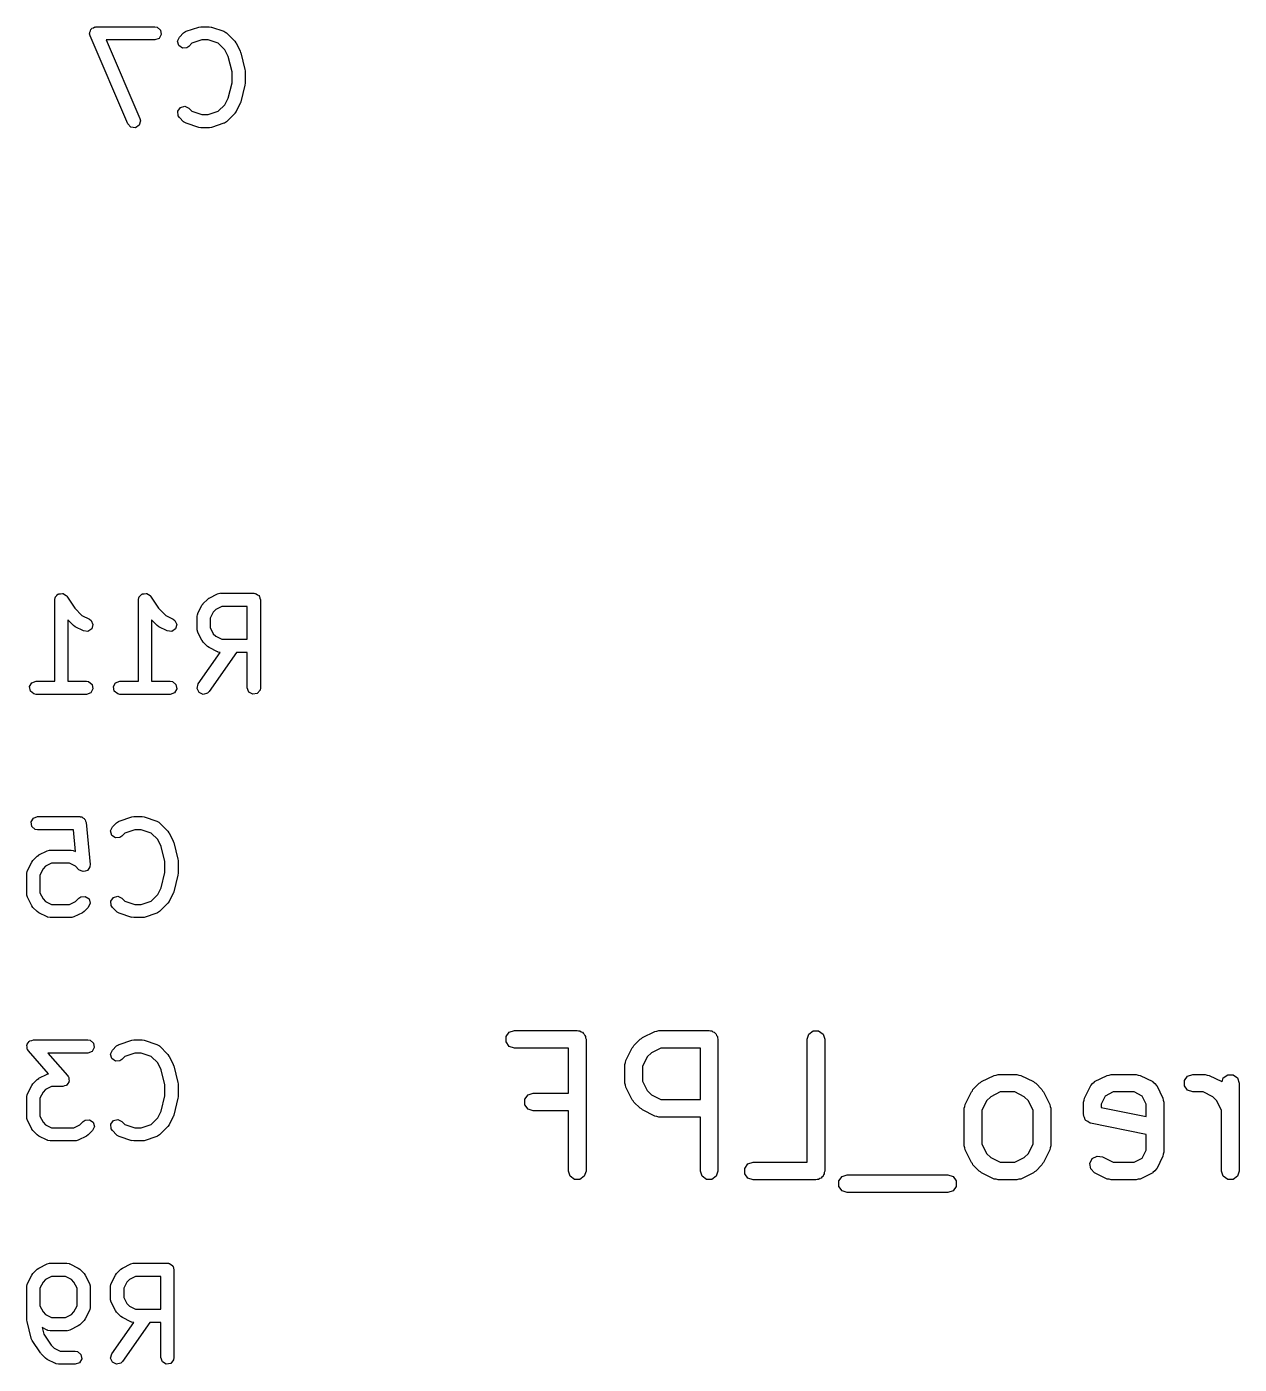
# Model space of a CAD drawing. Extents: x 65 to 231, y -134 to -59.
# Drawn here: x 178.21 to 192, y -113.3 to -98.09 of the extents above; entities that cross this region are included whole.
import ezdxf

# ---------------------------------------------------------------- set-up
doc = ezdxf.new("R2010")
doc.units = 0
doc.layers.add('BLACK', color=7, linetype='CONTINUOUS')

msp = doc.modelspace()

# ---------------------------------------------------------------- linework, layer by layer
at = {"layer": 'BLACK', "linetype": 'CONTINUOUS'}
for p, q in [((178.934, -98.1362), (178.939, -98.1195)), ((178.939, -98.1195), (178.946, -98.1146)), ((178.946, -98.1146), (178.95, -98.1069)), ((178.95, -98.1069), (178.967, -98.1009)), ((178.967, -98.1009), (178.982, -98.0914)), ((178.982, -98.0914), (178.99, -98.0924)), ((178.99, -98.0924), (178.999, -98.0894)), ((178.999, -98.0894), (179.665, -98.0894)), ((179.665, -98.0894), (179.691, -98.0939)), ((179.691, -98.0939), (179.73, -98.1269)), ((179.73, -98.1269), (179.739, -98.1774)), ((180.023, -98.1408), (180.165, -98.0932)), ((180.165, -98.0932), (180.188, -98.0899)), ((180.188, -98.0899), (180.189, -98.0894)), ((180.189, -98.0894), (180.284, -98.0894)), ((180.284, -98.0894), (180.306, -98.0933)), ((180.306, -98.0933), (180.308, -98.0932)), ((180.308, -98.0932), (180.451, -98.1408)), ((178.924, -98.1686), (178.926, -98.1601)), ((178.93, -98.1939), (178.924, -98.1686)), ((178.925, -98.1514), (178.934, -98.1362)), ((178.926, -98.1601), (178.925, -98.1514)), ((179.358, -99.1939), (178.93, -98.1939)), ((179.665, -98.2394), (179.112, -98.2394)), ((179.112, -98.2394), (179.496, -99.1348)), ((179.714, -98.2218), (179.665, -98.2394)), ((179.739, -98.1774), (179.714, -98.2218)), ((179.924, -98.2531), (179.946, -98.2066)), ((179.937, -98.3026), (179.924, -98.2531)), ((179.946, -98.2066), (179.993, -98.159)), ((179.993, -98.159), (180.015, -98.144)), ((180.015, -98.144), (180.019, -98.1436)), ((180.019, -98.1436), (180.023, -98.1408)), ((180.087, -98.2776), (180.052, -98.3127)), ((180.201, -98.2394), (180.087, -98.2776)), ((180.272, -98.2394), (180.201, -98.2394)), ((180.387, -98.2776), (180.272, -98.2394)), ((180.461, -98.3517), (180.387, -98.2776)), ((180.451, -98.1408), (180.474, -98.1533)), ((180.474, -98.1533), (180.476, -98.1571)), ((180.476, -98.1571), (180.48, -98.159)), ((180.48, -98.159), (180.576, -98.2542)), ((180.576, -98.2542), (180.588, -98.2726)), ((180.588, -98.2726), (180.59, -98.2737)), ((180.59, -98.2737), (180.637, -98.3689)), ((179.979, -98.3321), (179.937, -98.3026)), ((180.03, -98.3276), (179.979, -98.3321)), ((180.052, -98.3127), (180.03, -98.3276)), ((180.499, -98.4287), (180.461, -98.3517)), ((180.543, -98.6022), (180.499, -98.4287)), ((180.637, -98.3689), (180.641, -98.3813)), ((180.641, -98.3813), (180.643, -98.3843)), ((180.643, -98.3843), (180.69, -98.5748)), ((180.69, -98.5748), (180.692, -98.5897)), ((180.499, -98.9001), (180.543, -98.7266)), ((180.543, -98.7266), (180.543, -98.6022)), ((180.693, -98.7358), (180.69, -98.7506)), ((180.692, -98.5897), (180.693, -98.593)), ((180.693, -98.593), (180.693, -98.7358)), ((180.69, -98.754), (180.643, -98.9445)), ((180.69, -98.7506), (180.69, -98.754)), ((179.926, -99.0497), (179.956, -99.0077)), ((179.956, -99.0077), (180.005, -98.9944)), ((180.005, -98.9944), (180.052, -99.0161)), ((180.052, -99.0161), (180.087, -99.0512)), ((180.387, -99.0512), (180.461, -98.9771)), ((180.461, -98.9771), (180.499, -98.9001)), ((180.637, -98.9598), (180.59, -99.0551)), ((180.638, -98.9563), (180.637, -98.9598)), ((180.643, -98.9445), (180.638, -98.9563)), ((179.502, -99.1602), (179.487, -99.2093)), ((179.496, -99.1348), (179.502, -99.1602)), ((179.931, -99.1008), (179.926, -99.0497)), ((179.946, -99.1222), (179.931, -99.1008)), ((179.993, -99.1698), (179.946, -99.1222)), ((179.997, -99.1717), (179.993, -99.1698)), ((180, -99.1755), (179.997, -99.1717)), ((180.023, -99.1879), (180, -99.1755)), ((180.165, -99.2355), (180.023, -99.1879)), ((180.087, -99.0512), (180.201, -99.0894)), ((180.201, -99.0894), (180.272, -99.0894)), ((180.272, -99.0894), (180.387, -99.0512)), ((180.451, -99.1879), (180.308, -99.2355)), ((180.454, -99.1851), (180.451, -99.1879)), ((180.459, -99.1847), (180.454, -99.1851)), ((180.48, -99.1698), (180.459, -99.1847)), ((180.576, -99.0746), (180.48, -99.1698)), ((180.59, -99.0551), (180.576, -99.0731)), ((180.576, -99.0731), (180.576, -99.0746)), ((179.393, -99.2313), (179.358, -99.1939)), ((179.444, -99.2374), (179.393, -99.2313)), ((179.487, -99.2093), (179.444, -99.2374)), ((180.167, -99.2355), (180.165, -99.2355)), ((180.189, -99.2394), (180.167, -99.2355)), ((180.284, -99.2394), (180.189, -99.2394)), ((180.286, -99.2388), (180.284, -99.2394)), ((180.308, -99.2355), (180.286, -99.2388)), ((178.527, -104.608), (178.531, -104.583)), ((178.527, -105.533), (178.527, -104.608)), ((178.531, -104.583), (178.534, -104.579)), ((178.534, -104.579), (178.535, -104.575)), ((178.535, -104.575), (178.55, -104.56)), ((178.55, -104.56), (178.564, -104.543)), ((178.564, -104.543), (178.569, -104.543)), ((178.569, -104.543), (178.572, -104.54)), ((178.572, -104.54), (178.593, -104.538)), ((178.593, -104.538), (178.615, -104.535)), ((178.615, -104.535), (178.619, -104.537)), ((178.619, -104.537), (178.623, -104.536)), ((178.623, -104.536), (178.64, -104.549)), ((178.64, -104.549), (178.659, -104.56)), ((178.659, -104.56), (178.661, -104.564)), ((178.661, -104.564), (178.664, -104.567)), ((178.664, -104.567), (178.755, -104.703)), ((179.479, -104.608), (179.484, -104.583)), ((179.479, -105.533), (179.479, -104.608)), ((179.484, -104.583), (179.486, -104.579)), ((179.486, -104.579), (179.487, -104.575)), ((179.487, -104.575), (179.503, -104.56)), ((179.503, -104.56), (179.517, -104.543)), ((179.517, -104.543), (179.521, -104.543)), ((179.521, -104.543), (179.524, -104.54)), ((179.524, -104.54), (179.546, -104.538)), ((179.546, -104.538), (179.567, -104.535)), ((179.567, -104.535), (179.571, -104.537)), ((179.571, -104.537), (179.575, -104.536)), ((179.575, -104.536), (179.593, -104.549)), ((179.593, -104.549), (179.612, -104.56)), ((179.612, -104.56), (179.613, -104.564)), ((179.613, -104.564), (179.617, -104.567)), ((179.617, -104.567), (179.708, -104.703)), ((180.201, -104.67), (180.215, -104.652)), ((180.215, -104.651), (180.263, -104.603)), ((180.215, -104.652), (180.215, -104.651)), ((180.263, -104.603), (180.281, -104.59)), ((180.281, -104.59), (180.283, -104.589)), ((180.283, -104.589), (180.378, -104.541)), ((180.378, -104.541), (180.403, -104.534)), ((180.403, -104.534), (180.407, -104.535)), ((180.407, -104.535), (180.411, -104.533)), ((180.411, -104.533), (180.792, -104.533)), ((180.792, -104.533), (180.802, -104.535)), ((180.802, -104.535), (180.805, -104.535)), ((180.805, -104.535), (180.808, -104.536)), ((180.808, -104.536), (180.818, -104.538)), ((180.818, -104.538), (180.833, -104.55)), ((180.833, -104.55), (180.85, -104.56)), ((180.85, -104.56), (180.852, -104.567)), ((180.852, -104.567), (180.857, -104.571)), ((180.857, -104.571), (180.861, -104.59)), ((180.861, -104.59), (180.867, -104.608)), ((180.867, -104.608), (180.867, -105.608)), ((178.755, -104.703), (178.837, -104.785)), ((178.837, -104.785), (178.921, -104.827)), ((179.708, -104.703), (179.789, -104.785)), ((179.789, -104.785), (179.873, -104.827)), ((180.146, -104.799), (180.15, -104.773)), ((180.146, -104.942), (180.146, -104.799)), ((180.15, -104.773), (180.153, -104.77)), ((180.153, -104.77), (180.154, -104.765)), ((180.154, -104.765), (180.201, -104.67)), ((180.33, -104.748), (180.296, -104.817)), ((180.296, -104.817), (180.296, -104.924)), ((180.361, -104.718), (180.33, -104.748)), ((180.429, -104.683), (180.361, -104.718)), ((180.717, -104.683), (180.429, -104.683)), ((180.717, -105.057), (180.717, -104.683)), ((178.739, -104.9), (178.677, -104.837)), ((178.677, -104.837), (178.677, -105.533)), ((178.741, -104.9), (178.739, -104.9)), ((178.759, -104.914), (178.741, -104.9)), ((178.854, -104.961), (178.759, -104.914)), ((178.905, -104.967), (178.854, -104.961)), ((178.948, -104.939), (178.905, -104.967)), ((178.921, -104.827), (178.942, -104.843)), ((178.942, -104.843), (178.962, -104.89)), ((178.962, -104.89), (178.948, -104.939)), ((179.692, -104.9), (179.629, -104.837)), ((179.629, -104.837), (179.629, -105.533)), ((179.693, -104.9), (179.692, -104.9)), ((179.711, -104.914), (179.693, -104.9)), ((179.806, -104.961), (179.711, -104.914)), ((179.857, -104.967), (179.806, -104.961)), ((179.9, -104.939), (179.857, -104.967)), ((179.873, -104.827), (179.894, -104.843)), ((179.894, -104.843), (179.915, -104.89)), ((179.915, -104.89), (179.9, -104.939)), ((180.147, -104.946), (180.146, -104.942)), ((180.146, -104.95), (180.147, -104.946)), ((180.154, -104.975), (180.146, -104.95)), ((180.296, -104.924), (180.33, -104.993)), ((180.201, -105.07), (180.154, -104.975)), ((180.203, -105.072), (180.201, -105.07)), ((180.215, -105.09), (180.203, -105.072)), ((180.263, -105.138), (180.215, -105.09)), ((180.33, -104.993), (180.361, -105.023)), ((180.361, -105.023), (180.429, -105.057)), ((180.429, -105.057), (180.717, -105.057)), ((180.159, -105.565), (180.41, -105.207)), ((180.265, -105.138), (180.263, -105.138)), ((180.283, -105.152), (180.265, -105.138)), ((180.593, -105.207), (180.282, -105.651)), ((180.378, -105.199), (180.283, -105.152)), ((180.382, -105.2), (180.378, -105.199)), ((180.386, -105.203), (180.382, -105.2)), ((180.41, -105.207), (180.386, -105.203)), ((180.717, -105.207), (180.593, -105.207)), ((180.717, -105.608), (180.717, -105.207)), ((178.242, -105.595), (178.268, -105.551)), ((178.268, -105.551), (178.316, -105.533)), ((178.316, -105.533), (178.527, -105.533)), ((178.677, -105.533), (178.888, -105.533)), ((178.888, -105.533), (178.913, -105.538)), ((178.913, -105.538), (178.952, -105.571)), ((178.952, -105.571), (178.961, -105.621)), ((179.195, -105.595), (179.22, -105.551)), ((179.22, -105.551), (179.268, -105.533)), ((179.268, -105.533), (179.479, -105.533)), ((179.629, -105.533), (179.84, -105.533)), ((179.84, -105.533), (179.866, -105.538)), ((179.866, -105.538), (179.905, -105.571)), ((179.905, -105.571), (179.914, -105.621)), ((180.146, -105.615), (180.159, -105.565)), ((178.251, -105.646), (178.242, -105.595)), ((178.29, -105.679), (178.251, -105.646)), ((178.316, -105.683), (178.29, -105.679)), ((178.888, -105.683), (178.316, -105.683)), ((178.936, -105.666), (178.888, -105.683)), ((178.961, -105.621), (178.936, -105.666)), ((179.204, -105.646), (179.195, -105.595)), ((179.243, -105.679), (179.204, -105.646)), ((179.268, -105.683), (179.243, -105.679)), ((179.84, -105.683), (179.268, -105.683)), ((179.888, -105.666), (179.84, -105.683)), ((179.914, -105.621), (179.888, -105.666)), ((180.168, -105.661), (180.146, -105.615)), ((180.214, -105.683), (180.168, -105.661)), ((180.264, -105.67), (180.214, -105.683)), ((180.282, -105.651), (180.264, -105.67)), ((180.735, -105.657), (180.717, -105.608)), ((180.779, -105.682), (180.735, -105.657)), ((180.83, -105.673), (180.779, -105.682)), ((180.863, -105.634), (180.83, -105.673)), ((180.867, -105.608), (180.863, -105.634)), ((178.258, -107.135), (178.284, -107.091)), ((178.284, -107.091), (178.332, -107.073)), ((178.332, -107.073), (178.808, -107.073)), ((178.808, -107.073), (178.812, -107.074)), ((178.812, -107.074), (178.814, -107.074)), ((178.814, -107.074), (178.817, -107.075)), ((178.817, -107.075), (178.834, -107.078)), ((178.834, -107.078), (178.846, -107.088)), ((178.846, -107.088), (178.86, -107.095)), ((178.86, -107.095), (178.865, -107.104)), ((179.261, -107.125), (179.403, -107.077)), ((179.403, -107.077), (179.426, -107.074)), ((179.426, -107.074), (179.427, -107.073)), ((179.427, -107.073), (179.522, -107.073)), ((179.522, -107.073), (179.544, -107.077)), ((179.544, -107.077), (179.546, -107.077)), ((179.546, -107.077), (179.689, -107.125)), ((178.267, -107.186), (178.258, -107.135)), ((178.306, -107.219), (178.267, -107.186)), ((178.332, -107.223), (178.306, -107.219)), ((178.74, -107.223), (178.332, -107.223)), ((178.765, -107.472), (178.74, -107.223)), ((178.865, -107.104), (178.873, -107.111)), ((178.873, -107.111), (178.876, -107.127)), ((178.876, -107.127), (178.883, -107.141)), ((178.883, -107.141), (178.93, -107.617)), ((179.162, -107.237), (179.184, -107.191)), ((179.175, -107.287), (179.162, -107.237)), ((179.184, -107.191), (179.231, -107.143)), ((179.231, -107.143), (179.253, -107.128)), ((179.253, -107.128), (179.257, -107.128)), ((179.257, -107.128), (179.261, -107.125)), ((179.439, -107.223), (179.325, -107.262)), ((179.51, -107.223), (179.439, -107.223)), ((179.625, -107.262), (179.51, -107.223)), ((179.689, -107.125), (179.712, -107.137)), ((179.712, -107.137), (179.714, -107.141)), ((179.714, -107.141), (179.718, -107.143)), ((179.718, -107.143), (179.814, -107.238)), ((179.814, -107.238), (179.826, -107.257)), ((179.217, -107.316), (179.175, -107.287)), ((179.268, -107.312), (179.217, -107.316)), ((179.29, -107.297), (179.268, -107.312)), ((179.325, -107.262), (179.29, -107.297)), ((179.699, -107.336), (179.625, -107.262)), ((179.737, -107.413), (179.699, -107.336)), ((179.826, -107.257), (179.828, -107.258)), ((179.828, -107.258), (179.875, -107.353)), ((179.875, -107.353), (179.879, -107.365)), ((179.879, -107.365), (179.881, -107.368)), ((179.881, -107.368), (179.928, -107.559)), ((178.279, -107.572), (178.326, -107.524)), ((178.326, -107.524), (178.345, -107.511)), ((178.345, -107.511), (178.346, -107.51)), ((178.346, -107.51), (178.441, -107.462)), ((178.441, -107.462), (178.466, -107.455)), ((178.466, -107.455), (178.471, -107.456)), ((178.471, -107.456), (178.475, -107.454)), ((178.475, -107.454), (178.713, -107.454)), ((178.713, -107.454), (178.739, -107.459)), ((178.739, -107.459), (178.742, -107.462)), ((178.742, -107.462), (178.746, -107.462)), ((178.746, -107.462), (178.765, -107.472)), ((179.781, -107.586), (179.737, -107.413)), ((179.928, -107.559), (179.93, -107.574)), ((178.209, -107.72), (178.214, -107.694)), ((178.214, -107.694), (178.217, -107.691)), ((178.217, -107.686), (178.265, -107.591)), ((178.217, -107.691), (178.217, -107.686)), ((178.265, -107.591), (178.278, -107.573)), ((178.278, -107.573), (178.279, -107.572)), ((178.394, -107.669), (178.359, -107.738)), ((178.424, -107.639), (178.394, -107.669)), ((178.492, -107.604), (178.424, -107.639)), ((178.695, -107.604), (178.492, -107.604)), ((178.764, -107.639), (178.695, -107.604)), ((178.803, -107.678), (178.764, -107.639)), ((178.826, -107.689), (178.803, -107.678)), ((178.803, -107.678), (178.803, -107.678)), ((178.803, -107.678), (178.803, -107.678)), ((178.849, -107.699), (178.826, -107.689)), ((178.85, -107.699), (178.849, -107.699)), ((178.874, -107.693), (178.85, -107.699)), ((178.85, -107.699), (178.85, -107.699)), ((178.899, -107.686), (178.874, -107.693)), ((178.914, -107.665), (178.899, -107.685)), ((178.899, -107.685), (178.899, -107.686)), ((178.899, -107.686), (178.899, -107.686)), ((178.928, -107.644), (178.914, -107.665)), ((178.93, -107.617), (178.928, -107.643)), ((178.928, -107.643), (178.928, -107.643)), ((178.928, -107.643), (178.928, -107.644)), ((179.737, -107.884), (179.781, -107.711)), ((179.781, -107.711), (179.781, -107.586)), ((179.93, -107.574), (179.931, -107.577)), ((179.931, -107.577), (179.931, -107.72)), ((178.209, -107.958), (178.209, -107.72)), ((178.359, -107.738), (178.359, -107.94)), ((179.928, -107.738), (179.881, -107.928)), ((179.931, -107.72), (179.928, -107.735)), ((179.928, -107.735), (179.928, -107.738)), ((178.211, -107.962), (178.209, -107.958)), ((178.21, -107.966), (178.211, -107.962)), ((178.217, -107.991), (178.21, -107.966)), ((178.265, -108.087), (178.217, -107.991)), ((178.359, -107.94), (178.394, -108.009)), ((178.394, -108.009), (178.424, -108.039)), ((178.764, -108.039), (178.803, -108)), ((178.803, -108), (178.824, -107.985)), ((178.824, -107.985), (178.875, -107.981)), ((178.875, -107.981), (178.917, -108.01)), ((178.917, -108.01), (178.93, -108.06)), ((179.164, -108.034), (179.194, -107.992)), ((179.194, -107.992), (179.243, -107.978)), ((179.243, -107.978), (179.29, -108)), ((179.29, -108), (179.325, -108.035)), ((179.625, -108.035), (179.699, -107.961)), ((179.699, -107.961), (179.737, -107.884)), ((179.875, -107.944), (179.828, -108.039)), ((179.876, -107.94), (179.875, -107.944)), ((179.881, -107.928), (179.876, -107.94)), ((178.266, -108.088), (178.265, -108.087)), ((178.279, -108.106), (178.266, -108.088)), ((178.326, -108.154), (178.279, -108.106)), ((178.328, -108.154), (178.326, -108.154)), ((178.346, -108.168), (178.328, -108.154)), ((178.441, -108.215), (178.346, -108.168)), ((178.424, -108.039), (178.492, -108.073)), ((178.492, -108.073), (178.695, -108.073)), ((178.695, -108.073), (178.764, -108.039)), ((178.842, -108.168), (178.746, -108.215)), ((178.843, -108.167), (178.842, -108.168)), ((178.861, -108.154), (178.843, -108.167)), ((178.909, -108.106), (178.861, -108.154)), ((178.93, -108.06), (178.909, -108.106)), ((179.169, -108.085), (179.164, -108.034)), ((179.184, -108.106), (179.169, -108.085)), ((179.231, -108.154), (179.184, -108.106)), ((179.235, -108.156), (179.231, -108.154)), ((179.238, -108.16), (179.235, -108.156)), ((179.261, -108.172), (179.238, -108.16)), ((179.325, -108.035), (179.439, -108.073)), ((179.439, -108.073), (179.51, -108.073)), ((179.51, -108.073), (179.625, -108.035)), ((179.718, -108.154), (179.697, -108.169)), ((179.814, -108.059), (179.718, -108.154)), ((179.828, -108.039), (179.814, -108.057)), ((179.814, -108.057), (179.814, -108.059)), ((178.446, -108.216), (178.441, -108.215)), ((178.449, -108.219), (178.446, -108.216)), ((178.475, -108.223), (178.449, -108.219)), ((178.713, -108.223), (178.475, -108.223)), ((178.717, -108.222), (178.713, -108.223)), ((178.721, -108.223), (178.717, -108.222)), ((178.746, -108.215), (178.721, -108.223)), ((179.403, -108.22), (179.261, -108.172)), ((179.405, -108.219), (179.403, -108.22)), ((179.427, -108.223), (179.405, -108.219)), ((179.522, -108.223), (179.427, -108.223)), ((179.524, -108.223), (179.522, -108.223)), ((179.546, -108.22), (179.524, -108.223)), ((179.689, -108.172), (179.546, -108.22)), ((179.692, -108.169), (179.689, -108.172)), ((179.697, -108.169), (179.692, -108.169)), ((183.659, -109.575), (183.696, -109.525)), ((183.696, -109.525), (183.754, -109.506)), ((183.754, -109.506), (184.469, -109.506)), ((184.469, -109.506), (184.484, -109.511)), ((184.484, -109.511), (184.499, -109.511)), ((184.499, -109.511), (184.512, -109.52)), ((184.512, -109.52), (184.527, -109.525)), ((184.527, -109.525), (184.537, -109.538)), ((185.21, -109.588), (185.352, -109.517)), ((185.352, -109.517), (185.375, -109.513)), ((185.375, -109.513), (185.397, -109.506)), ((185.397, -109.506), (185.969, -109.506)), ((185.969, -109.506), (185.984, -109.511)), ((185.984, -109.511), (185.999, -109.511)), ((185.999, -109.511), (186.012, -109.52)), ((186.012, -109.52), (186.027, -109.525)), ((186.027, -109.525), (186.037, -109.538)), ((187.102, -109.547), (187.152, -109.511)), ((187.152, -109.511), (187.214, -109.511)), ((187.214, -109.511), (187.264, -109.547)), ((178.21, -109.675), (178.213, -109.67)), ((178.214, -109.695), (178.21, -109.675)), ((178.213, -109.664), (178.226, -109.648)), ((178.213, -109.67), (178.213, -109.664)), ((178.226, -109.648), (178.236, -109.631)), ((178.236, -109.631), (178.242, -109.629)), ((178.242, -109.629), (178.245, -109.624)), ((178.245, -109.624), (178.265, -109.62)), ((178.265, -109.62), (178.284, -109.613)), ((178.284, -109.613), (178.903, -109.613)), ((178.903, -109.613), (178.929, -109.618)), ((178.929, -109.618), (178.968, -109.651)), ((178.968, -109.651), (178.977, -109.701)), ((179.184, -109.731), (179.231, -109.683)), ((179.231, -109.683), (179.253, -109.668)), ((179.253, -109.668), (179.257, -109.668)), ((179.257, -109.668), (179.261, -109.665)), ((179.261, -109.665), (179.403, -109.617)), ((179.403, -109.617), (179.426, -109.614)), ((179.426, -109.614), (179.427, -109.613)), ((179.427, -109.613), (179.522, -109.613)), ((179.522, -109.613), (179.544, -109.617)), ((179.544, -109.617), (179.546, -109.617)), ((179.546, -109.617), (179.689, -109.665)), ((179.689, -109.665), (179.712, -109.677)), ((179.712, -109.677), (179.714, -109.681)), ((179.714, -109.681), (179.718, -109.683)), ((179.718, -109.683), (179.814, -109.778)), ((183.659, -109.637), (183.659, -109.575)), ((183.696, -109.687), (183.659, -109.637)), ((183.754, -109.706), (183.696, -109.687)), ((184.537, -109.538), (184.549, -109.547)), ((184.549, -109.547), (184.554, -109.562)), ((184.554, -109.562), (184.564, -109.575)), ((184.564, -109.575), (184.564, -109.591)), ((184.564, -109.591), (184.569, -109.606)), ((184.569, -109.606), (184.569, -111.106)), ((185.105, -109.693), (185.112, -109.678)), ((185.112, -109.678), (185.184, -109.607)), ((185.184, -109.607), (185.198, -109.599)), ((185.198, -109.599), (185.21, -109.588)), ((186.037, -109.538), (186.049, -109.547)), ((186.049, -109.547), (186.054, -109.562)), ((186.054, -109.562), (186.064, -109.575)), ((186.064, -109.575), (186.064, -109.591)), ((186.064, -109.591), (186.069, -109.606)), ((186.069, -109.606), (186.069, -111.106)), ((187.083, -109.606), (187.102, -109.547)), ((187.083, -111.006), (187.083, -109.606)), ((187.264, -109.547), (187.283, -109.606)), ((187.283, -109.606), (187.283, -111.106)), ((178.214, -109.715), (178.214, -109.695)), ((178.219, -109.723), (178.214, -109.715)), ((178.219, -109.726), (178.219, -109.723)), ((178.222, -109.728), (178.219, -109.726)), ((178.228, -109.738), (178.222, -109.728)), ((178.456, -109.998), (178.228, -109.738)), ((178.903, -109.763), (178.45, -109.763)), ((178.45, -109.763), (178.674, -110.02)), ((178.952, -109.746), (178.903, -109.763)), ((178.977, -109.701), (178.952, -109.746)), ((179.162, -109.777), (179.184, -109.731)), ((179.175, -109.827), (179.162, -109.777)), ((179.217, -109.856), (179.175, -109.827)), ((179.29, -109.837), (179.268, -109.852)), ((179.325, -109.802), (179.29, -109.837)), ((179.439, -109.763), (179.325, -109.802)), ((179.51, -109.763), (179.439, -109.763)), ((179.625, -109.802), (179.51, -109.763)), ((179.699, -109.876), (179.625, -109.802)), ((179.814, -109.778), (179.826, -109.797)), ((179.826, -109.797), (179.828, -109.798)), ((179.828, -109.798), (179.875, -109.893)), ((184.369, -109.706), (183.754, -109.706)), ((184.369, -110.22), (184.369, -109.706)), ((185.022, -109.847), (185.093, -109.704)), ((185.093, -109.704), (185.105, -109.693)), ((185.265, -109.808), (185.211, -109.915)), ((185.314, -109.76), (185.265, -109.808)), ((185.421, -109.706), (185.314, -109.76)), ((185.869, -109.706), (185.421, -109.706)), ((185.869, -110.292), (185.869, -109.706)), ((179.268, -109.852), (179.217, -109.856)), ((179.737, -109.953), (179.699, -109.876)), ((179.781, -110.126), (179.737, -109.953)), ((179.875, -109.893), (179.879, -109.905)), ((179.879, -109.905), (179.881, -109.908)), ((179.881, -109.908), (179.928, -110.099)), ((185.011, -109.892), (185.019, -109.87)), ((185.011, -110.106), (185.011, -109.892)), ((185.019, -109.87), (185.022, -109.847)), ((185.211, -109.915), (185.211, -110.082)), ((178.217, -110.226), (178.265, -110.131)), ((178.265, -110.131), (178.278, -110.113)), ((178.278, -110.113), (178.279, -110.112)), ((178.279, -110.112), (178.326, -110.064)), ((178.326, -110.064), (178.345, -110.051)), ((178.345, -110.051), (178.346, -110.05)), ((178.346, -110.05), (178.441, -110.002)), ((178.492, -110.144), (178.424, -110.179)), ((178.441, -110.002), (178.456, -109.998)), ((178.618, -110.144), (178.492, -110.144)), ((178.637, -110.137), (178.618, -110.144)), ((178.656, -110.133), (178.637, -110.137)), ((178.66, -110.129), (178.656, -110.133)), ((178.666, -110.127), (178.66, -110.129)), ((178.676, -110.109), (178.666, -110.127)), ((178.674, -110.02), (178.68, -110.03)), ((178.689, -110.094), (178.676, -110.109)), ((178.68, -110.03), (178.683, -110.032)), ((178.683, -110.032), (178.683, -110.035)), ((178.683, -110.035), (178.688, -110.042)), ((178.688, -110.042), (178.688, -110.062)), ((178.688, -110.062), (178.691, -110.082)), ((178.691, -110.082), (178.688, -110.088)), ((178.688, -110.088), (178.689, -110.094)), ((179.781, -110.251), (179.781, -110.126)), ((179.928, -110.099), (179.93, -110.114)), ((179.93, -110.114), (179.931, -110.117)), ((179.931, -110.117), (179.931, -110.26)), ((185.019, -110.128), (185.011, -110.106)), ((185.022, -110.151), (185.019, -110.128)), ((185.211, -110.082), (185.265, -110.19)), ((188.969, -110.178), (189.041, -110.107)), ((189.041, -110.107), (189.055, -110.099)), ((189.055, -110.099), (189.067, -110.088)), ((189.067, -110.088), (189.21, -110.017)), ((189.21, -110.017), (189.232, -110.013)), ((189.232, -110.013), (189.254, -110.006)), ((189.254, -110.006), (189.469, -110.006)), ((189.469, -110.006), (189.49, -110.013)), ((189.49, -110.013), (189.513, -110.017)), ((189.513, -110.017), (189.656, -110.088)), ((189.656, -110.088), (189.668, -110.099)), ((189.668, -110.099), (189.682, -110.107)), ((189.682, -110.107), (189.754, -110.178)), ((190.236, -110.276), (190.308, -110.133)), ((190.308, -110.131), (190.33, -110.11)), ((190.308, -110.132), (190.308, -110.131)), ((190.308, -110.133), (190.308, -110.132)), ((190.33, -110.11), (190.351, -110.089)), ((190.351, -110.089), (190.352, -110.089)), ((190.352, -110.088), (190.495, -110.017)), ((190.352, -110.089), (190.352, -110.088)), ((190.495, -110.017), (190.518, -110.013)), ((190.518, -110.013), (190.54, -110.006)), ((190.54, -110.006), (190.826, -110.006)), ((190.826, -110.006), (190.848, -110.013)), ((190.848, -110.013), (190.87, -110.017)), ((190.87, -110.017), (191.013, -110.088)), ((191.013, -110.088), (191.014, -110.089)), ((191.014, -110.089), (191.015, -110.089)), ((191.015, -110.089), (191.036, -110.11)), ((191.036, -110.11), (191.057, -110.131)), ((191.057, -110.131), (191.057, -110.132)), ((191.057, -110.132), (191.058, -110.133)), ((191.058, -110.133), (191.129, -110.276)), ((191.373, -110.075), (191.41, -110.025)), ((191.373, -110.137), (191.373, -110.075)), ((191.41, -110.187), (191.373, -110.137)), ((191.41, -110.025), (191.469, -110.006)), ((191.469, -110.006), (191.611, -110.006)), ((191.611, -110.006), (191.633, -110.013)), ((191.633, -110.013), (191.656, -110.017)), ((191.656, -110.017), (191.799, -110.088)), ((191.799, -110.088), (191.802, -110.091)), ((191.802, -110.091), (191.816, -110.047)), ((191.816, -110.047), (191.866, -110.011)), ((191.866, -110.011), (191.928, -110.011)), ((191.928, -110.011), (191.978, -110.047)), ((191.978, -110.047), (191.997, -110.106)), ((191.997, -110.106), (191.997, -111.106)), ((178.209, -110.26), (178.214, -110.234)), ((178.209, -110.498), (178.209, -110.26)), ((178.214, -110.234), (178.217, -110.231)), ((178.217, -110.231), (178.217, -110.226)), ((178.394, -110.209), (178.359, -110.278)), ((178.359, -110.278), (178.359, -110.48)), ((178.424, -110.179), (178.394, -110.209)), ((179.737, -110.424), (179.781, -110.251)), ((179.928, -110.278), (179.881, -110.468)), ((179.931, -110.26), (179.928, -110.275)), ((179.928, -110.275), (179.928, -110.278)), ((183.873, -110.289), (183.91, -110.239)), ((183.873, -110.351), (183.873, -110.289)), ((183.91, -110.239), (183.969, -110.22)), ((183.969, -110.22), (184.369, -110.22)), ((185.093, -110.294), (185.022, -110.151)), ((185.105, -110.305), (185.093, -110.294)), ((185.265, -110.19), (185.314, -110.238)), ((185.314, -110.238), (185.421, -110.292)), ((185.421, -110.292), (185.869, -110.292)), ((188.879, -110.347), (188.951, -110.204)), ((188.951, -110.204), (188.962, -110.193)), ((188.962, -110.193), (188.969, -110.178)), ((189.171, -110.26), (189.122, -110.308)), ((189.278, -110.206), (189.171, -110.26)), ((189.445, -110.206), (189.278, -110.206)), ((189.552, -110.26), (189.445, -110.206)), ((189.601, -110.308), (189.552, -110.26)), ((189.754, -110.178), (189.761, -110.193)), ((189.761, -110.193), (189.772, -110.204)), ((189.772, -110.204), (189.844, -110.347)), ((190.226, -110.32), (190.233, -110.298)), ((190.233, -110.298), (190.236, -110.276)), ((190.472, -110.252), (190.426, -110.344)), ((190.564, -110.206), (190.472, -110.252)), ((190.802, -110.206), (190.564, -110.206)), ((190.894, -110.252), (190.802, -110.206)), ((190.94, -110.344), (190.894, -110.252)), ((191.129, -110.276), (191.133, -110.298)), ((191.133, -110.298), (191.14, -110.32)), ((191.469, -110.206), (191.41, -110.187)), ((191.588, -110.206), (191.469, -110.206)), ((191.695, -110.26), (191.588, -110.206)), ((191.744, -110.308), (191.695, -110.26)), ((179.699, -110.501), (179.737, -110.424)), ((183.91, -110.401), (183.873, -110.351)), ((183.969, -110.42), (183.91, -110.401)), ((184.369, -110.42), (183.969, -110.42)), ((184.369, -111.106), (184.369, -110.42)), ((185.112, -110.32), (185.105, -110.305)), ((185.184, -110.391), (185.112, -110.32)), ((185.198, -110.398), (185.184, -110.391)), ((185.21, -110.41), (185.198, -110.398)), ((185.352, -110.481), (185.21, -110.41)), ((188.869, -110.392), (188.876, -110.37)), ((188.869, -110.82), (188.869, -110.392)), ((188.876, -110.37), (188.879, -110.347)), ((189.122, -110.308), (189.069, -110.415)), ((189.069, -110.415), (189.069, -110.797)), ((189.654, -110.415), (189.601, -110.308)), ((189.654, -110.797), (189.654, -110.415)), ((189.844, -110.347), (189.847, -110.37)), ((189.847, -110.37), (189.854, -110.392)), ((189.854, -110.392), (189.854, -110.82)), ((190.226, -110.463), (190.226, -110.32)), ((190.426, -110.344), (190.426, -110.381)), ((190.426, -110.381), (190.94, -110.484)), ((190.94, -110.484), (190.94, -110.344)), ((191.14, -110.32), (191.14, -110.892)), ((191.797, -110.415), (191.744, -110.308)), ((191.797, -111.106), (191.797, -110.415)), ((178.211, -110.502), (178.209, -110.498)), ((178.21, -110.506), (178.211, -110.502)), ((178.217, -110.531), (178.21, -110.506)), ((178.265, -110.627), (178.217, -110.531)), ((178.359, -110.48), (178.394, -110.549)), ((178.394, -110.549), (178.424, -110.579)), ((178.424, -110.579), (178.492, -110.613)), ((178.743, -110.613), (178.811, -110.579)), ((178.811, -110.579), (178.85, -110.54)), ((178.85, -110.54), (178.872, -110.525)), ((178.872, -110.525), (178.923, -110.521)), ((178.923, -110.521), (178.965, -110.55)), ((178.978, -110.6), (178.956, -110.646)), ((178.965, -110.55), (178.978, -110.6)), ((179.164, -110.574), (179.194, -110.532)), ((179.169, -110.625), (179.164, -110.574)), ((179.194, -110.532), (179.243, -110.518)), ((179.243, -110.518), (179.29, -110.54)), ((179.29, -110.54), (179.325, -110.575)), ((179.325, -110.575), (179.439, -110.613)), ((179.51, -110.613), (179.625, -110.575)), ((179.625, -110.575), (179.699, -110.501)), ((179.814, -110.599), (179.718, -110.694)), ((179.828, -110.579), (179.814, -110.597)), ((179.814, -110.597), (179.814, -110.599)), ((179.875, -110.484), (179.828, -110.579)), ((179.876, -110.48), (179.875, -110.484)), ((179.881, -110.468), (179.876, -110.48)), ((185.375, -110.485), (185.352, -110.481)), ((185.397, -110.492), (185.375, -110.485)), ((185.869, -110.492), (185.397, -110.492)), ((185.869, -111.106), (185.869, -110.492)), ((190.228, -110.469), (190.226, -110.463)), ((190.226, -110.475), (190.228, -110.469)), ((190.237, -110.498), (190.226, -110.475)), ((190.245, -110.522), (190.237, -110.498)), ((190.25, -110.526), (190.245, -110.522)), ((190.252, -110.531), (190.25, -110.526)), ((190.274, -110.543), (190.252, -110.531)), ((190.295, -110.558), (190.274, -110.543)), ((190.301, -110.558), (190.295, -110.558)), ((190.306, -110.561), (190.301, -110.558)), ((190.94, -110.688), (190.306, -110.561)), ((178.266, -110.628), (178.265, -110.627)), ((178.279, -110.646), (178.266, -110.628)), ((178.326, -110.694), (178.279, -110.646)), ((178.328, -110.694), (178.326, -110.694)), ((178.346, -110.708), (178.328, -110.694)), ((178.441, -110.755), (178.346, -110.708)), ((178.446, -110.756), (178.441, -110.755)), ((178.492, -110.613), (178.743, -110.613)), ((178.794, -110.755), (178.769, -110.763)), ((178.889, -110.708), (178.794, -110.755)), ((178.89, -110.707), (178.889, -110.708)), ((178.909, -110.694), (178.89, -110.707)), ((178.956, -110.646), (178.909, -110.694)), ((179.184, -110.646), (179.169, -110.625)), ((179.231, -110.694), (179.184, -110.646)), ((179.235, -110.696), (179.231, -110.694)), ((179.238, -110.7), (179.235, -110.696)), ((179.261, -110.712), (179.238, -110.7)), ((179.403, -110.76), (179.261, -110.712)), ((179.439, -110.613), (179.51, -110.613)), ((179.689, -110.712), (179.546, -110.76)), ((179.692, -110.709), (179.689, -110.712)), ((179.697, -110.709), (179.692, -110.709)), ((179.718, -110.694), (179.697, -110.709)), ((190.94, -110.868), (190.94, -110.688)), ((178.449, -110.759), (178.446, -110.756)), ((178.475, -110.763), (178.449, -110.759)), ((178.76, -110.763), (178.475, -110.763)), ((178.765, -110.762), (178.76, -110.763)), ((178.769, -110.763), (178.765, -110.762)), ((179.405, -110.759), (179.403, -110.76)), ((179.427, -110.763), (179.405, -110.759)), ((179.522, -110.763), (179.427, -110.763)), ((179.524, -110.763), (179.522, -110.763)), ((179.546, -110.76), (179.524, -110.763)), ((188.876, -110.842), (188.869, -110.82)), ((188.879, -110.865), (188.876, -110.842)), ((188.951, -111.008), (188.879, -110.865)), ((189.069, -110.797), (189.122, -110.904)), ((189.122, -110.904), (189.171, -110.952)), ((189.552, -110.952), (189.601, -110.904)), ((189.601, -110.904), (189.654, -110.797)), ((189.844, -110.865), (189.772, -111.008)), ((189.847, -110.842), (189.844, -110.865)), ((189.854, -110.82), (189.847, -110.842)), ((190.894, -110.96), (190.94, -110.868)), ((191.14, -110.892), (191.133, -110.914)), ((186.373, -111.075), (186.41, -111.025)), ((186.41, -111.025), (186.469, -111.006)), ((186.469, -111.006), (187.083, -111.006)), ((188.962, -111.019), (188.951, -111.008)), ((188.969, -111.034), (188.962, -111.019)), ((189.041, -111.105), (188.969, -111.034)), ((189.171, -110.952), (189.278, -111.006)), ((189.278, -111.006), (189.445, -111.006)), ((189.445, -111.006), (189.552, -110.952)), ((189.754, -111.034), (189.682, -111.105)), ((189.761, -111.019), (189.754, -111.034)), ((189.772, -111.008), (189.761, -111.019)), ((190.298, -111.02), (190.326, -110.964)), ((190.308, -111.081), (190.298, -111.02)), ((190.326, -110.964), (190.381, -110.936)), ((190.381, -110.936), (190.442, -110.945)), ((190.442, -110.945), (190.564, -111.006)), ((190.564, -111.006), (190.802, -111.006)), ((190.802, -111.006), (190.894, -110.96)), ((191.129, -110.937), (191.058, -111.079)), ((191.133, -110.914), (191.129, -110.937)), ((184.388, -111.165), (184.369, -111.106)), ((184.438, -111.201), (184.388, -111.165)), ((184.499, -111.201), (184.438, -111.201)), ((184.549, -111.165), (184.499, -111.201)), ((184.569, -111.106), (184.549, -111.165)), ((185.888, -111.165), (185.869, -111.106)), ((185.938, -111.201), (185.888, -111.165)), ((185.999, -111.201), (185.938, -111.201)), ((186.049, -111.165), (185.999, -111.201)), ((186.069, -111.106), (186.049, -111.165)), ((186.373, -111.137), (186.373, -111.075)), ((186.41, -111.187), (186.373, -111.137)), ((186.469, -111.206), (186.41, -111.187)), ((187.183, -111.206), (186.469, -111.206)), ((187.198, -111.201), (187.183, -111.206)), ((187.214, -111.201), (187.198, -111.201)), ((187.227, -111.192), (187.214, -111.201)), ((187.242, -111.187), (187.227, -111.192)), ((187.251, -111.174), (187.242, -111.187)), ((187.264, -111.165), (187.251, -111.174)), ((187.269, -111.15), (187.264, -111.165)), ((187.278, -111.137), (187.269, -111.15)), ((187.283, -111.106), (187.278, -111.121)), ((187.278, -111.121), (187.278, -111.137)), ((187.445, -111.218), (187.481, -111.168)), ((187.481, -111.168), (187.54, -111.149)), ((187.54, -111.149), (188.683, -111.149)), ((188.683, -111.149), (188.742, -111.168)), ((188.742, -111.168), (188.778, -111.218)), ((189.055, -111.113), (189.041, -111.105)), ((189.067, -111.124), (189.055, -111.113)), ((189.21, -111.196), (189.067, -111.124)), ((189.232, -111.199), (189.21, -111.196)), ((189.254, -111.206), (189.232, -111.199)), ((189.469, -111.206), (189.254, -111.206)), ((189.49, -111.199), (189.469, -111.206)), ((189.513, -111.196), (189.49, -111.199)), ((189.656, -111.124), (189.513, -111.196)), ((189.668, -111.113), (189.656, -111.124)), ((189.682, -111.105), (189.668, -111.113)), ((190.352, -111.124), (190.308, -111.081)), ((190.495, -111.196), (190.352, -111.124)), ((190.518, -111.199), (190.495, -111.196)), ((190.54, -111.206), (190.518, -111.199)), ((190.826, -111.206), (190.54, -111.206)), ((190.848, -111.199), (190.826, -111.206)), ((190.87, -111.196), (190.848, -111.199)), ((191.013, -111.124), (190.87, -111.196)), ((191.014, -111.124), (191.013, -111.124)), ((191.015, -111.123), (191.014, -111.124)), ((191.036, -111.102), (191.015, -111.123)), ((191.057, -111.081), (191.036, -111.102)), ((191.058, -111.079), (191.057, -111.08)), ((191.057, -111.08), (191.057, -111.081)), ((191.816, -111.165), (191.797, -111.106)), ((191.866, -111.201), (191.816, -111.165)), ((191.928, -111.201), (191.866, -111.201)), ((191.978, -111.165), (191.928, -111.201)), ((191.997, -111.106), (191.978, -111.165)), ((187.445, -111.28), (187.445, -111.218)), ((187.481, -111.33), (187.445, -111.28)), ((187.54, -111.349), (187.481, -111.33)), ((188.683, -111.349), (187.54, -111.349)), ((188.742, -111.33), (188.683, -111.349)), ((188.778, -111.28), (188.742, -111.33)), ((188.778, -111.218), (188.778, -111.28)), ((178.265, -112.29), (178.278, -112.272)), ((178.278, -112.272), (178.279, -112.271)), ((178.279, -112.271), (178.326, -112.223)), ((178.326, -112.223), (178.345, -112.21)), ((178.345, -112.21), (178.346, -112.209)), ((178.346, -112.209), (178.441, -112.161)), ((178.441, -112.161), (178.466, -112.154)), ((178.466, -112.154), (178.471, -112.155)), ((178.471, -112.155), (178.475, -112.153)), ((178.475, -112.153), (178.665, -112.153)), ((178.665, -112.153), (178.691, -112.158)), ((178.691, -112.158), (178.694, -112.161)), ((178.694, -112.161), (178.699, -112.161)), ((178.699, -112.161), (178.794, -112.209)), ((178.794, -112.209), (178.812, -112.222)), ((178.812, -112.222), (178.814, -112.223)), ((178.814, -112.223), (178.861, -112.271)), ((178.861, -112.271), (178.874, -112.289)), ((179.217, -112.29), (179.231, -112.272)), ((179.231, -112.271), (179.279, -112.223)), ((179.231, -112.272), (179.231, -112.271)), ((179.279, -112.223), (179.297, -112.21)), ((179.297, -112.21), (179.298, -112.209)), ((179.298, -112.209), (179.394, -112.161)), ((179.394, -112.161), (179.419, -112.154)), ((179.419, -112.154), (179.423, -112.155)), ((179.423, -112.155), (179.427, -112.153)), ((179.427, -112.153), (179.808, -112.153)), ((179.808, -112.153), (179.818, -112.155)), ((179.818, -112.155), (179.821, -112.155)), ((179.821, -112.155), (179.824, -112.156)), ((179.824, -112.156), (179.834, -112.158)), ((179.834, -112.158), (179.849, -112.17)), ((179.849, -112.17), (179.866, -112.18)), ((179.866, -112.18), (179.868, -112.187)), ((179.868, -112.187), (179.873, -112.191)), ((179.873, -112.191), (179.876, -112.21)), ((179.876, -112.21), (179.883, -112.228)), ((179.883, -112.228), (179.883, -113.228)), ((178.209, -112.419), (178.214, -112.393)), ((178.209, -112.8), (178.209, -112.419)), ((178.214, -112.393), (178.217, -112.39)), ((178.217, -112.385), (178.265, -112.29)), ((178.217, -112.39), (178.217, -112.385)), ((178.394, -112.368), (178.359, -112.437)), ((178.424, -112.338), (178.394, -112.368)), ((178.492, -112.303), (178.424, -112.338)), ((178.648, -112.303), (178.492, -112.303)), ((178.716, -112.338), (178.648, -112.303)), ((178.746, -112.368), (178.716, -112.338)), ((178.781, -112.437), (178.746, -112.368)), ((178.874, -112.289), (178.875, -112.29)), ((178.875, -112.29), (178.923, -112.385)), ((178.923, -112.385), (178.93, -112.41)), ((178.93, -112.41), (178.929, -112.415)), ((178.929, -112.415), (178.931, -112.419)), ((178.931, -112.419), (178.931, -112.657)), ((179.162, -112.419), (179.166, -112.393)), ((179.162, -112.562), (179.162, -112.419)), ((179.166, -112.393), (179.169, -112.39)), ((179.169, -112.39), (179.17, -112.385)), ((179.17, -112.385), (179.217, -112.29)), ((179.346, -112.368), (179.312, -112.437)), ((179.376, -112.338), (179.346, -112.368)), ((179.445, -112.303), (179.376, -112.338)), ((179.733, -112.303), (179.445, -112.303)), ((179.733, -112.677), (179.733, -112.303)), ((178.359, -112.437), (178.359, -112.639)), ((178.781, -112.639), (178.781, -112.437)), ((179.163, -112.566), (179.162, -112.562)), ((179.162, -112.57), (179.163, -112.566)), ((179.17, -112.595), (179.162, -112.57)), ((179.312, -112.437), (179.312, -112.544)), ((179.312, -112.544), (179.346, -112.613)), ((178.359, -112.639), (178.394, -112.708)), ((178.394, -112.708), (178.424, -112.738)), ((178.716, -112.738), (178.746, -112.708)), ((178.746, -112.708), (178.781, -112.639)), ((178.923, -112.69), (178.875, -112.786)), ((178.926, -112.683), (178.923, -112.686)), ((178.923, -112.686), (178.923, -112.69)), ((178.931, -112.657), (178.926, -112.683)), ((179.217, -112.69), (179.17, -112.595)), ((179.218, -112.692), (179.217, -112.69)), ((179.231, -112.71), (179.218, -112.692)), ((179.279, -112.758), (179.231, -112.71)), ((179.346, -112.613), (179.376, -112.643)), ((179.376, -112.643), (179.445, -112.677)), ((179.445, -112.677), (179.733, -112.677)), ((178.21, -112.803), (178.209, -112.8)), ((178.212, -112.818), (178.21, -112.803)), ((178.259, -113.008), (178.212, -112.818)), ((178.424, -112.738), (178.492, -112.772)), ((178.492, -112.772), (178.648, -112.772)), ((178.648, -112.772), (178.716, -112.738)), ((178.794, -112.867), (178.699, -112.915)), ((178.795, -112.866), (178.794, -112.867)), ((178.814, -112.853), (178.795, -112.866)), ((178.861, -112.805), (178.814, -112.853)), ((178.862, -112.804), (178.861, -112.805)), ((178.875, -112.786), (178.862, -112.804)), ((179.175, -113.185), (179.426, -112.827)), ((179.28, -112.758), (179.279, -112.758)), ((179.298, -112.772), (179.28, -112.758)), ((179.394, -112.819), (179.298, -112.772)), ((179.609, -112.827), (179.298, -113.271)), ((179.398, -112.82), (179.394, -112.819)), ((179.401, -112.823), (179.398, -112.82)), ((179.426, -112.827), (179.401, -112.823)), ((179.733, -112.827), (179.609, -112.827)), ((179.733, -113.228), (179.733, -112.827)), ((178.259, -113.009), (178.259, -113.008)), ((178.269, -113.032), (178.259, -113.009)), ((178.365, -113.175), (178.269, -113.032)), ((178.441, -112.915), (178.383, -112.885)), ((178.383, -112.885), (178.402, -112.959)), ((178.402, -112.959), (178.485, -113.085)), ((178.446, -112.915), (178.441, -112.915)), ((178.449, -112.918), (178.446, -112.915)), ((178.475, -112.922), (178.449, -112.918)), ((178.665, -112.922), (178.475, -112.922)), ((178.669, -112.921), (178.665, -112.922)), ((178.674, -112.922), (178.669, -112.921)), ((178.699, -112.915), (178.674, -112.922)), ((178.368, -113.177), (178.365, -113.175)), ((178.374, -113.186), (178.368, -113.177)), ((178.422, -113.234), (178.374, -113.186)), ((178.485, -113.085), (178.519, -113.119)), ((178.519, -113.119), (178.588, -113.153)), ((178.588, -113.153), (178.76, -113.153)), ((178.76, -113.153), (178.786, -113.158)), ((178.786, -113.158), (178.825, -113.191)), ((179.162, -113.235), (179.175, -113.185)), ((178.423, -113.234), (178.422, -113.234)), ((178.441, -113.248), (178.423, -113.234)), ((178.536, -113.295), (178.441, -113.248)), ((178.541, -113.296), (178.536, -113.295)), ((178.544, -113.299), (178.541, -113.296)), ((178.57, -113.303), (178.544, -113.299)), ((178.76, -113.303), (178.57, -113.303)), ((178.809, -113.286), (178.76, -113.303)), ((178.834, -113.241), (178.809, -113.286)), ((178.825, -113.191), (178.834, -113.241)), ((179.184, -113.281), (179.162, -113.235)), ((179.23, -113.303), (179.184, -113.281)), ((179.28, -113.29), (179.23, -113.303)), ((179.298, -113.271), (179.28, -113.29)), ((179.751, -113.277), (179.733, -113.228)), ((179.795, -113.302), (179.751, -113.277)), ((179.846, -113.293), (179.795, -113.302)), ((179.879, -113.254), (179.846, -113.293)), ((179.883, -113.228), (179.879, -113.254))]:
    msp.add_line(p, q, dxfattribs=at)

doc.saveas('drawing.dxf')
